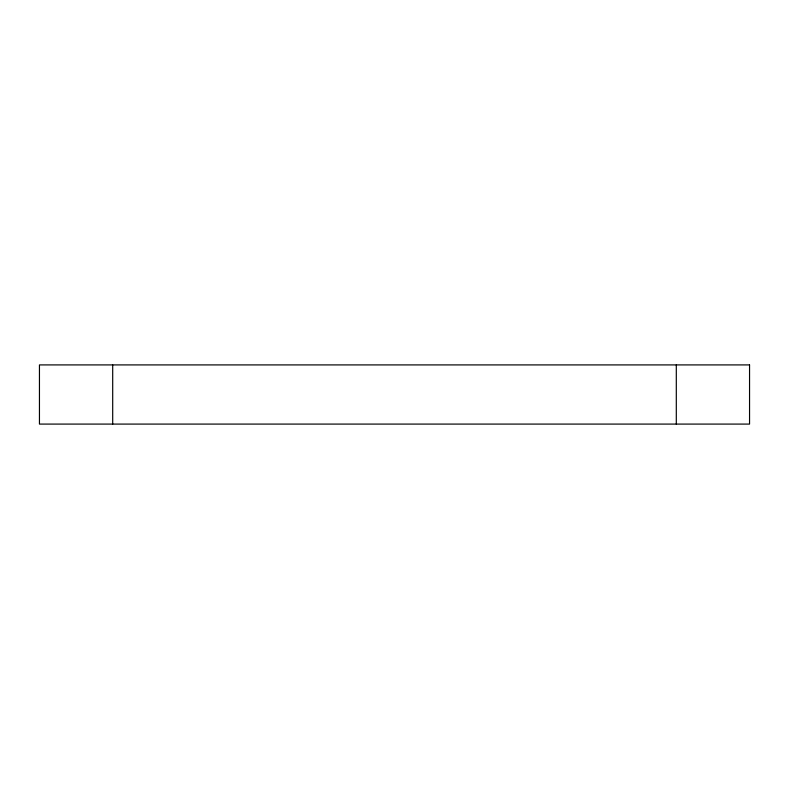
<?xml version="1.0" encoding="UTF-8"?>
<svg xmlns="http://www.w3.org/2000/svg" width="789" height="789" viewBox="0 0 789 789"><rect width="100%" height="100%" fill="white"/><g stroke="black" fill="none" stroke-linecap="round" stroke-linejoin="round"><path stroke-width="1.18" d="M676.301 364.912L676.301 424.087M112.699 364.912L112.699 424.087M749.55 364.912L39.45 364.912L39.45 424.087L749.55 424.087L749.55 364.912"/></g></svg>
